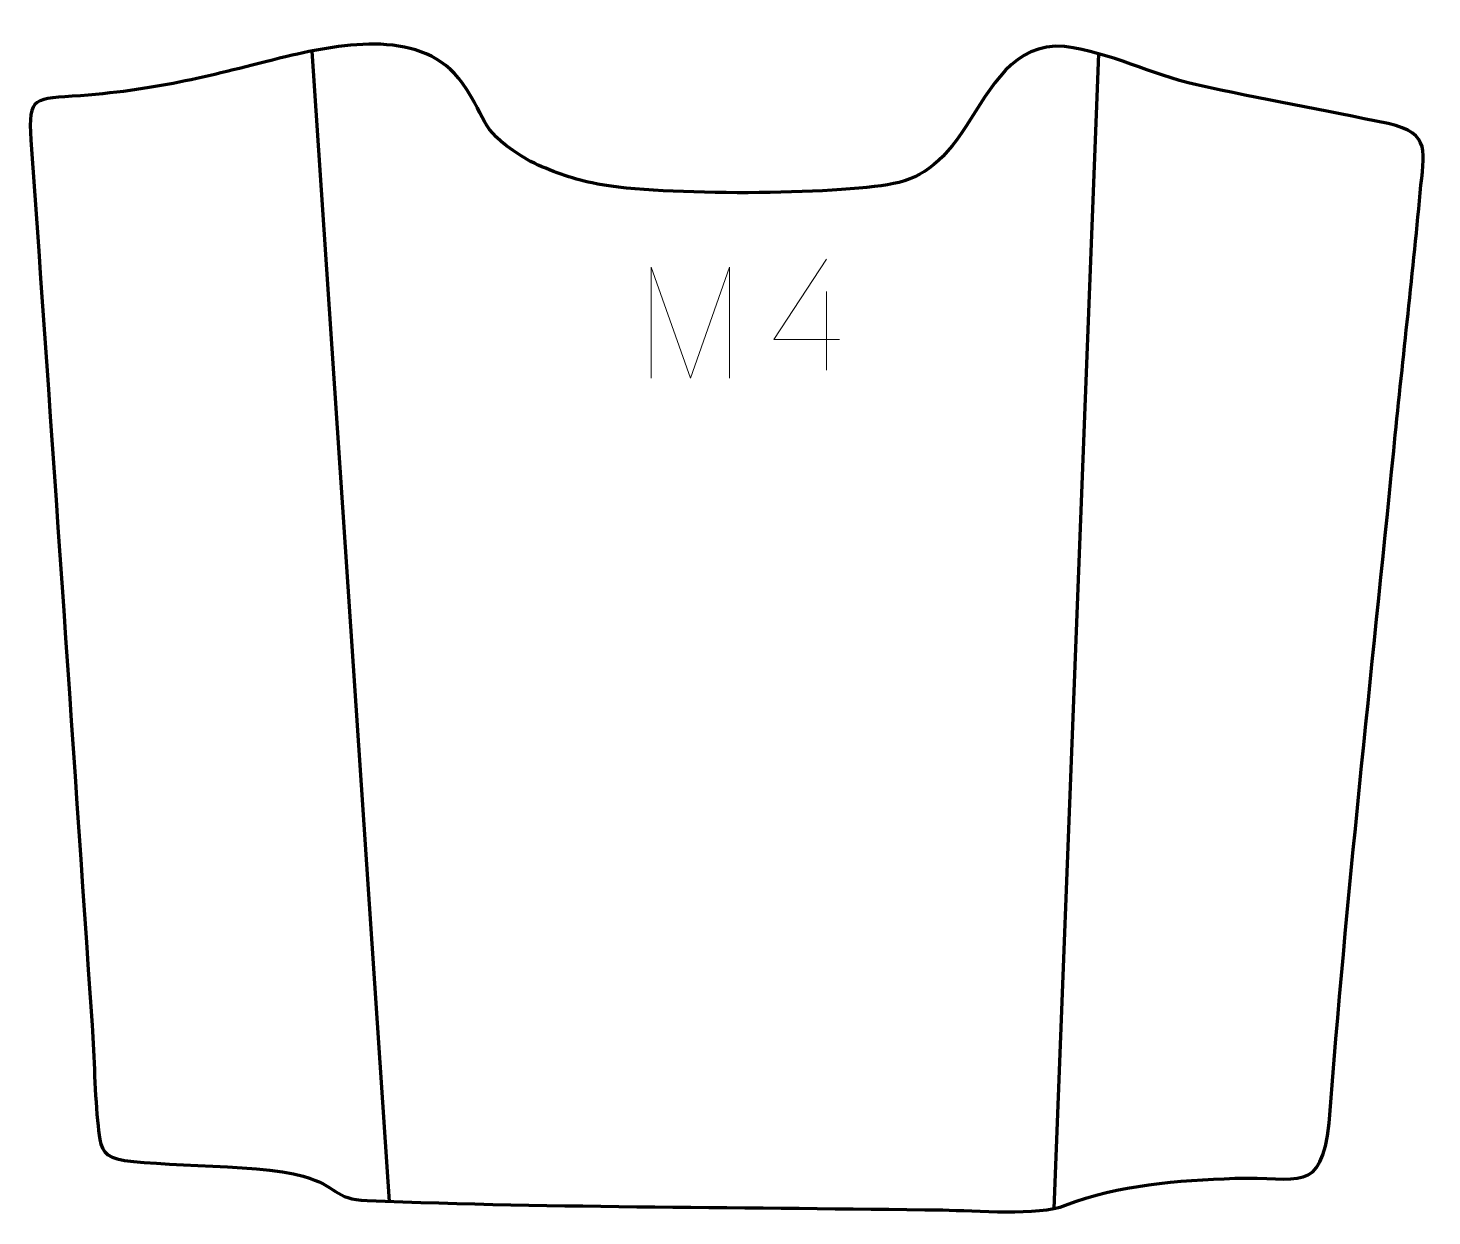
# Model space of a CAD drawing. Header units: millimetres. Extents: x -537 to -221, y 363 to 631.
import ezdxf

# ---------------------------------------------------------------- set-up
doc = ezdxf.new("R2010")
doc.units = ezdxf.units.MM
doc.header["$MEASUREMENT"] = 0
doc.layers.add('layer 2', color=7, linetype='Continuous')
doc.layers.add('layer 3', color=7, linetype='Continuous')

msp = doc.modelspace()

# ---------------------------------------------------------------- linework, layer by layer
at = {"layer": 'layer 2', "color": 142, "lineweight": 158}
for points in [[(-473.1123, 625.4337), (-473.1123, 625.4337), (-455.735, 366.4893), (-455.735, 366.4893)], [(-295.9612, 624.8318), (-295.9612, 624.8318), (-306.0399, 364.8902), (-306.0399, 364.8902)]]:
    msp.add_open_spline(points, degree=3, dxfattribs=at)
at = {"layer": 'layer 3', "color": 242, "lineweight": 158}
msp.add_open_spline([(-536.4137, 605.3747), (-537.0329, 615.4964), (-535.6729, 614.5888), (-525.213, 615.3725), (-525.213, 615.3725), (-506.6856, 616.8681), (-496.4349, 619.782), (-478.7648, 624.2158), (-478.7648, 624.2158), (-466.1533, 627.1033), (-448.036, 630.6021), (-439.2816, 618.2546), (-439.2816, 618.2546), (-432.7444, 609.0342), (-436.1037, 607.8364), (-423.8773, 600.5836), (-423.8773, 600.5836), (-419.3478, 598.3503), (-414.72, 596.7992), (-410.0196, 595.7408), (-410.0196, 595.7408), (-397.1179, 592.8354), (-357.9777, 592.9525), (-343.4762, 595.3361), (-343.4762, 595.3361), (-336.2537, 596.5231), (-331.569, 599.7088), (-325.7899, 608.5058), (-325.7899, 608.5058), (-320.0845, 617.191), (-315.2552, 627.4066), (-303.6657, 626.4466), (-303.6657, 626.4466), (-292.9669, 625.0321), (-284.4915, 620.2221), (-273.8769, 617.8361), (-273.8769, 617.8361), (-259.3666, 614.5889), (-245.2024, 612.0881), (-230.7512, 609.1149), (-230.7512, 609.1149), (-220.9175, 606.7444), (-222.694, 602.8535), (-223.5543, 593.5411), (-223.5543, 593.5411), (-225.3359, 574.2572), (-227.6203, 554.7653), (-229.5261, 535.4291), (-229.5261, 535.4291), (-234.5463, 484.7578), (-240.1854, 434.9316), (-244.0662, 384.0824), (-244.0662, 384.0824), (-245.935, 367.9393), (-250.7507, 372.1382), (-265.3035, 371.6915), (-265.3035, 371.6915), (-278.0514, 371.3003), (-291.4471, 370.25), (-303.4166, 365.6188), (-303.4166, 365.6188), (-309.5926, 363.2292), (-323.7471, 364.4491), (-331.0614, 364.5652), (-331.0614, 364.5652), (-374.0901, 365.2066), (-417.7433, 365.055), (-460.6762, 366.6671), (-460.6762, 366.6671), (-468.2049, 366.9498), (-467.3046, 369.9701), (-475.056, 372.1646), (-475.056, 372.1646), (-485.7447, 375.1906), (-513.2983, 374.2326), (-518.1249, 376.4153), (-518.1249, 376.4153), (-520.9121, 377.6759), (-520.9637, 380.7925), (-521.2811, 383.4729), (-521.2811, 383.4729), (-522.0007, 390.3874), (-522.1446, 398.9497), (-522.6347, 406.1458), (-522.6347, 406.1458), (-527.1582, 472.5605), (-531.6728, 538.9749), (-536.4137, 605.3747)], degree=3, knots=[0, 0, 0, 0, 0.04347826, 0.04347826, 0.04347826, 0.04347826, 0.08695652, 0.08695652, 0.08695652, 0.08695652, 0.13043478, 0.13043478, 0.13043478, 0.13043478, 0.17391304, 0.17391304, 0.17391304, 0.17391304, 0.2173913, 0.2173913, 0.2173913, 0.2173913, 0.26086957, 0.26086957, 0.26086957, 0.26086957, 0.30434783, 0.30434783, 0.30434783, 0.30434783, 0.34782609, 0.34782609, 0.34782609, 0.34782609, 0.39130435, 0.39130435, 0.39130435, 0.39130435, 0.43478261, 0.43478261, 0.43478261, 0.43478261, 0.47826087, 0.47826087, 0.47826087, 0.47826087, 0.52173913, 0.52173913, 0.52173913, 0.52173913, 0.56521739, 0.56521739, 0.56521739, 0.56521739, 0.60869565, 0.60869565, 0.60869565, 0.60869565, 0.65217391, 0.65217391, 0.65217391, 0.65217391, 0.69565217, 0.69565217, 0.69565217, 0.69565217, 0.73913043, 0.73913043, 0.73913043, 0.73913043, 0.7826087, 0.7826087, 0.7826087, 0.7826087, 0.82608696, 0.82608696, 0.82608696, 0.82608696, 0.86956522, 0.86956522, 0.86956522, 0.86956522, 0.91304348, 0.91304348, 0.91304348, 0.91304348, 1, 1, 1, 1], dxfattribs=at)
at = {"layer": 'layer 3', "color": 250, "lineweight": 9}
for points, knots in [([(-354.3198, 560.5406), (-354.3198, 560.5406), (-369.1415, 560.5406), (-369.1415, 560.5406), (-369.1415, 560.5406), (-369.1415, 560.5406), (-357.2639, 578.6111), (-357.2639, 578.6111)], [0, 0, 0, 0, 0.33333333, 0.33333333, 0.33333333, 0.33333333, 1, 1, 1, 1]), ([(-396.7627, 551.8054), (-396.7627, 551.8054), (-396.7627, 576.7633), (-396.7627, 576.7633), (-396.7627, 576.7633), (-396.7627, 576.7633), (-387.8376, 551.8054), (-387.8376, 551.8054), (-387.8376, 551.8054), (-387.8376, 551.8054), (-379.0777, 576.7628), (-379.0777, 576.7628), (-379.0777, 576.7628), (-379.0777, 576.7628), (-379.0777, 551.8054), (-379.0777, 551.8054)], [0, 0, 0, 0, 0.2, 0.2, 0.2, 0.2, 0.4, 0.4, 0.4, 0.4, 0.6, 0.6, 0.6, 0.6, 1, 1, 1, 1])]:
    msp.add_open_spline(points, degree=3, knots=knots, dxfattribs=at)
msp.add_open_spline([(-357.2639, 571.3017), (-357.2639, 571.3017), (-357.2639, 553.637), (-357.2639, 553.637)], degree=3, dxfattribs=at)

doc.saveas('drawing.dxf')
